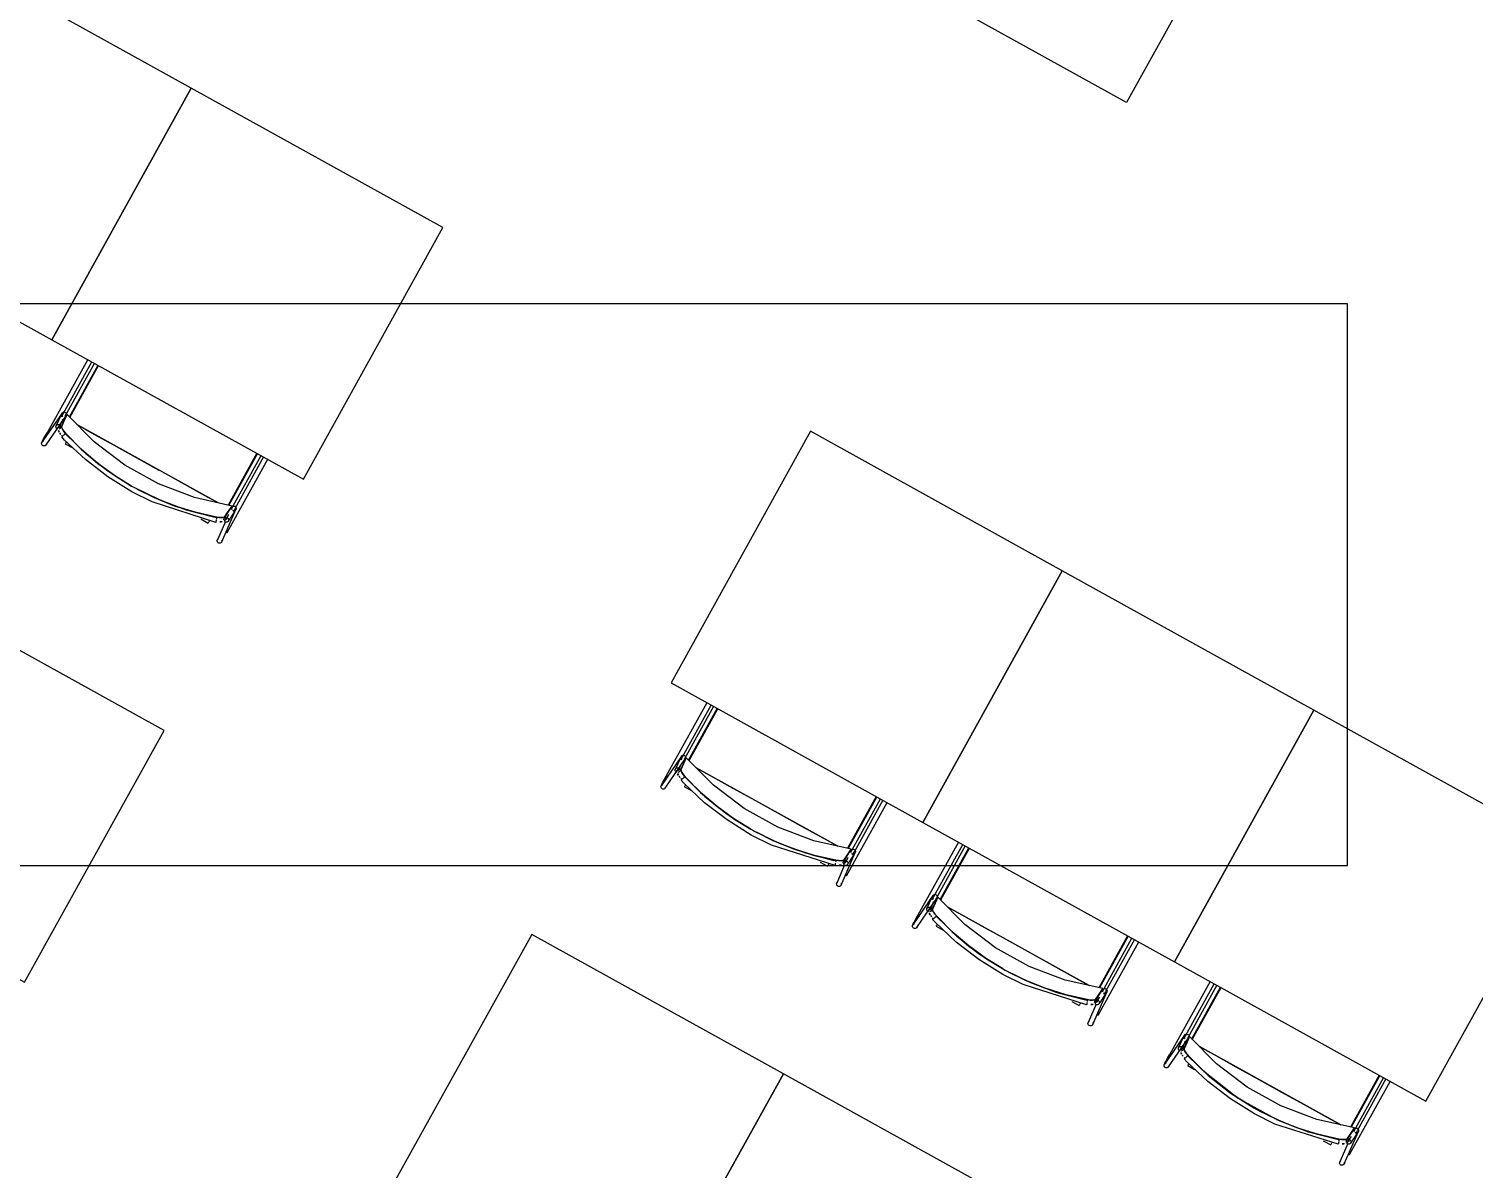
# Model space of a CAD drawing. Header units: metres. Extents: x 2.5 to 42.6, y 0.9 to 31.9.
# Drawn here: x 23.027 to 24.313, y 19.88 to 20.895 of the extents above; entities that cross this region are included whole.
import ezdxf

# ---------------------------------------------------------------- set-up
doc = ezdxf.new("R2010")
doc.units = ezdxf.units.M
for name, color, linetype in [('ARREDI', 9, 'Continuous'), ('PARETI_STRUTTURE', 7, 'Continuous'), ('PILASTRI_SETTI', 8, 'Continuous'), ('WAYFINDING_RIQUADRI', 7, 'Continuous')]:
    doc.layers.add(name, color=color, linetype=linetype)

msp = doc.modelspace()

# ---------------------------------------------------------------- linework, layer by layer
at = {"layer": 'ARREDI'}
for points in [[(24.0035, 20.829), (23.4525, 21.1344)], [(24.1715, 21.1321), (24.0035, 20.829)], [(23.0629, 20.5493), (23.0884, 20.5953)], [(23.057, 20.5497), (23.0565, 20.5502), (23.0561, 20.5509), (23.056, 20.5516), (23.0561, 20.5523), (23.0564, 20.5528), (23.0564, 20.5528), (23.0565, 20.553), (23.0571, 20.5534), (23.0578, 20.5537)], [(23.201, 20.4602), (23.2043, 20.4651), (23.2076, 20.47), (23.1742, 20.4775), (23.1422, 20.4897), (23.1122, 20.5064), (23.0849, 20.527), (23.0608, 20.5514), (23.0584, 20.546), (23.056, 20.5406), (23.0561, 20.5397), (23.0569, 20.5382), (23.0582, 20.5363), (23.0598, 20.5344)], [(23.0578, 20.5537), (23.0585, 20.5537), (23.0592, 20.5534), (23.0598, 20.5529), (23.0602, 20.5522), (23.0603, 20.5515), (23.0602, 20.5508)], [(23.059, 20.5499), (23.0608, 20.5514)], [(23.0527, 20.5384), (23.052, 20.5386), (23.0514, 20.5391), (23.051, 20.5398), (23.0509, 20.5405), (23.0509, 20.5406), (23.051, 20.5412), (23.0511, 20.5413), (23.0514, 20.5418), (23.052, 20.5423), (23.0527, 20.5425)], [(23.0527, 20.5425), (23.0535, 20.5425), (23.0542, 20.5422), (23.0547, 20.5418), (23.0551, 20.5411), (23.0552, 20.5404), (23.0552, 20.5404), (23.0551, 20.5397), (23.055, 20.5395), (23.0547, 20.5391), (23.0541, 20.5386), (23.0534, 20.5384)], [(23.0531, 20.5373), (23.0539, 20.5358)], [(23.0539, 20.5357), (23.0531, 20.5372)], [(23.0537, 20.5396), (23.0554, 20.5435), (23.0561, 20.545)], [(23.0597, 20.5344), (23.0581, 20.5364), (23.0568, 20.5383), (23.0561, 20.5397), (23.056, 20.5406)], [(23.0567, 20.5465), (23.0571, 20.5473)], [(23.0695, 20.5425), (23.0821, 20.5356), (23.1022, 20.5244), (23.1224, 20.5132), (23.1426, 20.502)], [(23.1954, 20.4728), (23.0696, 20.5425)], [(23.0407, 20.5235), (23.0399, 20.5235), (23.0392, 20.5237), (23.0387, 20.5242), (23.0383, 20.5249), (23.0382, 20.5256), (23.0383, 20.5264), (23.0386, 20.5268), (23.0386, 20.5268), (23.0387, 20.527), (23.0393, 20.5275), (23.04, 20.5277)], [(23.0425, 20.5255), (23.0424, 20.5248), (23.0421, 20.5244), (23.0421, 20.5243), (23.042, 20.5242), (23.0414, 20.5237), (23.0407, 20.5235)], [(23.043, 20.5352), (23.043, 20.5352), (23.0431, 20.5352), (23.0433, 20.5351), (23.0438, 20.5348)], [(23.0438, 20.5348), (23.0444, 20.5345)], [(23.0552, 20.5338), (23.0544, 20.535)], [(23.0544, 20.535), (23.0551, 20.5339)], [(23.0567, 20.532), (23.056, 20.5329)], [(23.0561, 20.5315), (23.0561, 20.5315)], [(23.0562, 20.5315), (23.0564, 20.5317), (23.0567, 20.532), (23.0572, 20.5325), (23.0578, 20.533), (23.0583, 20.5335)], [(23.0583, 20.5335), (23.0588, 20.5339), (23.0592, 20.5342), (23.0593, 20.5343)], [(23.0602, 20.5275), (23.0599, 20.5268), (23.0596, 20.5262), (23.0593, 20.5258), (23.0592, 20.5256)], [(23.1183, 20.4878), (23.104, 20.4965), (23.0883, 20.5079), (23.0735, 20.5206), (23.0597, 20.5345)], [(23.0598, 20.5343), (23.0735, 20.5205), (23.0883, 20.5079), (23.1041, 20.4965), (23.1183, 20.4878)], [(23.2302, 20.5167), (23.2047, 20.4707)], [(23.143, 20.5018), (23.1628, 20.4909), (23.1829, 20.4797), (23.1955, 20.4728)], [(23.1232, 20.4851), (23.1378, 20.4778)], [(23.1378, 20.4778), (23.1232, 20.4851)], [(23.1384, 20.4775), (23.1561, 20.4703), (23.1747, 20.4645), (23.1936, 20.4602)], [(23.1938, 20.4602), (23.1748, 20.4645), (23.1562, 20.4703), (23.1384, 20.4775)], [(23.1939, 20.4597), (23.1939, 20.4595), (23.1938, 20.4591), (23.1937, 20.4584)], [(23.1938, 20.4602), (23.1962, 20.4598), (23.1985, 20.4597), (23.2002, 20.4598), (23.201, 20.4602)], [(23.201, 20.4602), (23.2002, 20.4598), (23.1986, 20.4597), (23.1963, 20.4598), (23.1938, 20.4602)], [(23.2003, 20.4576), (23.2004, 20.4583), (23.2006, 20.4589), (23.2007, 20.459), (23.2012, 20.4595), (23.2012, 20.4595), (23.2019, 20.4598), (23.2026, 20.4598), (23.2033, 20.4596), (23.204, 20.4591), (23.2044, 20.4585)], [(23.2046, 20.4625), (23.2038, 20.4613), (23.2005, 20.4564)], [(23.2044, 20.4585), (23.2045, 20.4577), (23.2045, 20.457), (23.2042, 20.4565), (23.2041, 20.4563), (23.2036, 20.4559), (23.2036, 20.4559), (23.2029, 20.4556), (23.2022, 20.4556), (23.2015, 20.4558), (23.2009, 20.4562)], [(23.2076, 20.47), (23.2072, 20.467), (23.2076, 20.47)], [(23.2074, 20.4692), (23.208, 20.4697), (23.2086, 20.4699), (23.2094, 20.47), (23.2101, 20.4698), (23.2107, 20.4693), (23.2111, 20.4687)], [(23.2111, 20.4687), (23.2113, 20.468), (23.2112, 20.4672), (23.2111, 20.467), (23.2111, 20.467), (23.2109, 20.4666), (23.2103, 20.4661), (23.2096, 20.4658), (23.2089, 20.4657), (23.2082, 20.4659)], [(23.1866, 20.455), (23.1867, 20.4552), (23.1869, 20.4556), (23.1872, 20.4562), (23.1876, 20.4569)], [(23.1936, 20.4577), (23.1934, 20.457), (23.1933, 20.4563), (23.1932, 20.4558), (23.1932, 20.4555), (23.1932, 20.4555), (23.1932, 20.4555), (23.1932, 20.4558)], [(23.1988, 20.4559), (23.198, 20.4559), (23.1967, 20.4559)], [(23.1967, 20.4559), (23.198, 20.4559)], [(23.202, 20.4471), (23.2026, 20.4468)], [(23.2026, 20.4468), (23.203, 20.4466), (23.2033, 20.4464)], [(23.2033, 20.4464), (23.2033, 20.4464)], [(23.1946, 20.4382), (23.1944, 20.4389), (23.1945, 20.4396), (23.1946, 20.4399), (23.1946, 20.4399), (23.1948, 20.4403), (23.1954, 20.4408)], [(23.1985, 20.4398), (23.1987, 20.4391), (23.1986, 20.4384), (23.1985, 20.4381), (23.1985, 20.4381), (23.1983, 20.4377), (23.1977, 20.4372), (23.1971, 20.4369), (23.1963, 20.4369), (23.1956, 20.4371), (23.195, 20.4375), (23.1946, 20.4382)], [(23.6139, 20.2439), (23.6394, 20.2899)], [(23.608, 20.2443), (23.6075, 20.2448), (23.6071, 20.2455), (23.607, 20.2462), (23.6071, 20.2469), (23.6074, 20.2474), (23.6074, 20.2474), (23.6075, 20.2476), (23.6081, 20.248), (23.6088, 20.2483)], [(23.752, 20.1548), (23.7553, 20.1597), (23.7586, 20.1646), (23.7252, 20.1721), (23.6932, 20.1843), (23.6632, 20.2009), (23.6359, 20.2216), (23.6118, 20.246), (23.6094, 20.2406), (23.607, 20.2352), (23.6071, 20.2343), (23.6079, 20.2328), (23.6092, 20.2309), (23.6108, 20.229)], [(23.6077, 20.2411), (23.6081, 20.2419)], [(23.6088, 20.2483), (23.6096, 20.2483), (23.6102, 20.248), (23.6108, 20.2475), (23.6112, 20.2468), (23.6113, 20.2461), (23.6112, 20.2454)], [(23.6101, 20.2445), (23.6118, 20.246)], [(23.5941, 20.2298), (23.594, 20.2298), (23.5941, 20.2298), (23.5943, 20.2297), (23.5948, 20.2294)], [(23.5948, 20.2294), (23.5954, 20.2291)], [(23.6037, 20.233), (23.603, 20.2332), (23.6024, 20.2337), (23.602, 20.2344), (23.6019, 20.2351), (23.6019, 20.2352), (23.602, 20.2358), (23.6021, 20.2359), (23.6024, 20.2364), (23.603, 20.2369), (23.6037, 20.2371)], [(23.6037, 20.2371), (23.6045, 20.2371), (23.6052, 20.2368), (23.6057, 20.2364), (23.6061, 20.2357), (23.6062, 20.235), (23.6062, 20.235), (23.6061, 20.2343), (23.606, 20.2341), (23.6057, 20.2337), (23.6051, 20.2332), (23.6044, 20.233)], [(23.6041, 20.2319), (23.6049, 20.2304)], [(23.6049, 20.2303), (23.6041, 20.2318)], [(23.6047, 20.2342), (23.6064, 20.2381), (23.607, 20.2394)], [(23.6062, 20.2284), (23.6054, 20.2296)], [(23.6054, 20.2296), (23.6061, 20.2285)], [(23.607, 20.2356), (23.6067, 20.2358)], [(23.6108, 20.229), (23.6091, 20.231), (23.6078, 20.2329), (23.6071, 20.2343), (23.607, 20.2352)], [(23.6077, 20.2266), (23.607, 20.2275)], [(23.6072, 20.2261), (23.6074, 20.2263), (23.6077, 20.2266), (23.6082, 20.2271), (23.6088, 20.2276), (23.6093, 20.2281)], [(23.6093, 20.2281), (23.6098, 20.2285), (23.6102, 20.2288), (23.6103, 20.2289)], [(23.655, 20.1911), (23.6393, 20.2025), (23.6245, 20.2152), (23.6108, 20.2291)], [(23.6109, 20.2289), (23.6245, 20.2151), (23.6393, 20.2025), (23.6551, 20.1911), (23.6693, 20.1824)], [(23.6206, 20.2371), (23.6331, 20.2302), (23.6532, 20.219), (23.6734, 20.2078), (23.6936, 20.1966), (23.7138, 20.1854), (23.7339, 20.1743), (23.7465, 20.1673)], [(23.7465, 20.1674), (23.6206, 20.2371)], [(23.5917, 20.2181), (23.5909, 20.2181), (23.5902, 20.2183), (23.5897, 20.2188), (23.5893, 20.2195), (23.5892, 20.2202), (23.5893, 20.221), (23.5896, 20.2214), (23.5896, 20.2214), (23.5897, 20.2216), (23.5903, 20.2221), (23.591, 20.2223)], [(23.5935, 20.2201), (23.5934, 20.2194), (23.5931, 20.219), (23.5931, 20.2189), (23.593, 20.2188), (23.5924, 20.2183), (23.5917, 20.2181)], [(23.6071, 20.2261), (23.6071, 20.2261)], [(23.6112, 20.222), (23.6109, 20.2214), (23.6106, 20.2208), (23.6103, 20.2204), (23.6102, 20.2202)], [(23.7812, 20.2113), (23.7557, 20.1653)], [(23.6693, 20.1824), (23.6551, 20.1911)], [(23.6742, 20.1797), (23.6888, 20.1724)], [(23.6888, 20.1724), (23.6742, 20.1797)], [(23.6894, 20.1721), (23.7071, 20.1649), (23.7257, 20.1591), (23.7447, 20.1548)], [(23.7448, 20.1547), (23.7258, 20.1591), (23.7072, 20.1649), (23.6894, 20.1721)], [(23.7586, 20.1646), (23.7582, 20.1616), (23.7586, 20.1646)], [(23.7584, 20.1637), (23.759, 20.1643), (23.7596, 20.1645), (23.7604, 20.1646), (23.7611, 20.1644), (23.7617, 20.1639), (23.7621, 20.1633)], [(23.7621, 20.1633), (23.7623, 20.1626), (23.7622, 20.1618), (23.7621, 20.1616), (23.7621, 20.1616), (23.7619, 20.1612), (23.7613, 20.1607), (23.7606, 20.1604), (23.7599, 20.1603), (23.7592, 20.1605)], [(23.8377, 20.1198), (23.8632, 20.1658)], [(23.7376, 20.1496), (23.7377, 20.1498), (23.7379, 20.1502), (23.7382, 20.1508), (23.7386, 20.1515)], [(23.7446, 20.1523), (23.7444, 20.1516), (23.7443, 20.1509), (23.7442, 20.1504), (23.7442, 20.1501), (23.7442, 20.1501), (23.7442, 20.1501), (23.7442, 20.1503)], [(23.7449, 20.1543), (23.7449, 20.1541), (23.7448, 20.1537), (23.7447, 20.153)], [(23.7448, 20.1548), (23.7472, 20.1544), (23.7495, 20.1543), (23.7512, 20.1544), (23.752, 20.1548)], [(23.752, 20.1548), (23.7512, 20.1544), (23.7496, 20.1543), (23.7473, 20.1544), (23.7448, 20.1548)], [(23.7499, 20.1505), (23.749, 20.1505), (23.7477, 20.1505)], [(23.7477, 20.1505), (23.7491, 20.1505)], [(23.7513, 20.1522), (23.7514, 20.1529), (23.7516, 20.1534), (23.7517, 20.1536), (23.7522, 20.1541), (23.7522, 20.1541), (23.7529, 20.1544), (23.7536, 20.1544), (23.7544, 20.1542), (23.755, 20.1537), (23.7554, 20.1531)], [(23.7556, 20.1571), (23.7548, 20.1559), (23.7515, 20.151)], [(23.7554, 20.1531), (23.7556, 20.1523), (23.7555, 20.1516), (23.7552, 20.1511), (23.7551, 20.1509), (23.7547, 20.1505), (23.7546, 20.1505), (23.7539, 20.1502), (23.7532, 20.1502), (23.7525, 20.1504), (23.7519, 20.1508)], [(23.753, 20.1417), (23.7536, 20.1414)], [(23.7536, 20.1414), (23.754, 20.1412), (23.7543, 20.141)], [(23.7543, 20.141), (23.7543, 20.141)], [(23.7456, 20.1328), (23.7454, 20.1335), (23.7455, 20.1342), (23.7456, 20.1345), (23.7456, 20.1345), (23.7458, 20.1349), (23.7464, 20.1354)], [(23.7495, 20.1344), (23.7497, 20.1337), (23.7496, 20.133), (23.7495, 20.1327), (23.7495, 20.1327), (23.7493, 20.1323), (23.7488, 20.1318), (23.7481, 20.1315), (23.7473, 20.1315), (23.7466, 20.1317), (23.746, 20.1321), (23.7456, 20.1328)], [(23.8319, 20.1202), (23.8313, 20.1207), (23.8309, 20.1214), (23.8308, 20.1221), (23.831, 20.1229), (23.8312, 20.1233), (23.8312, 20.1233), (23.8314, 20.1235), (23.8319, 20.124), (23.8326, 20.1242)], [(23.8326, 20.1242), (23.8334, 20.1242), (23.8341, 20.1239), (23.8347, 20.1234), (23.835, 20.1228), (23.8351, 20.122), (23.835, 20.1213)], [(23.8275, 20.1089), (23.8268, 20.1092), (23.8262, 20.1097), (23.8259, 20.1103), (23.8258, 20.111), (23.8258, 20.1111), (23.8259, 20.1117), (23.8259, 20.1119), (23.8263, 20.1124), (23.8269, 20.1128), (23.8276, 20.1131)], [(23.8276, 20.1131), (23.8283, 20.113), (23.829, 20.1128), (23.8296, 20.1123), (23.8299, 20.1117), (23.8301, 20.1109), (23.8301, 20.1109), (23.8299, 20.1102), (23.8299, 20.1101), (23.8296, 20.1096), (23.829, 20.1091), (23.8283, 20.1089)], [(23.8285, 20.1101), (23.8303, 20.114), (23.8309, 20.1155)], [(23.9758, 20.0307), (23.9792, 20.0356), (23.9824, 20.0405), (23.949, 20.0481), (23.917, 20.0603), (23.887, 20.0769), (23.8597, 20.0976), (23.8357, 20.1219), (23.8332, 20.1165), (23.8308, 20.1111), (23.8309, 20.1102), (23.8317, 20.1087), (23.833, 20.1069), (23.8346, 20.105)], [(23.8346, 20.105), (23.8329, 20.1069), (23.8317, 20.1088), (23.8309, 20.1103), (23.8308, 20.1111)], [(23.8316, 20.117), (23.832, 20.1179)], [(23.8339, 20.1204), (23.8357, 20.1219)], [(23.8444, 20.1131), (23.8569, 20.1061), (23.877, 20.095), (23.8972, 20.0838), (23.9175, 20.0726), (23.9376, 20.0614), (23.9578, 20.0502), (23.9703, 20.0433)], [(23.9703, 20.0433), (23.8444, 20.1131)], [(23.8155, 20.094), (23.8148, 20.094), (23.8141, 20.0943), (23.8135, 20.0948), (23.8131, 20.0954), (23.813, 20.0962), (23.8132, 20.0969), (23.8134, 20.0973), (23.8134, 20.0973), (23.8136, 20.0975), (23.8141, 20.098), (23.8148, 20.0982)], [(23.8179, 20.1057), (23.8179, 20.1058), (23.8179, 20.1057), (23.8182, 20.1056), (23.8186, 20.1053)], [(23.8186, 20.1053), (23.8192, 20.105)], [(23.8287, 20.1063), (23.828, 20.1078)], [(23.828, 20.1078), (23.8287, 20.1063)], [(23.8301, 20.1044), (23.8293, 20.1055)], [(23.8293, 20.1055), (23.83, 20.1045)], [(23.8316, 20.1025), (23.8309, 20.1034)], [(23.831, 20.102), (23.8312, 20.1022), (23.8316, 20.1026), (23.8321, 20.103), (23.8326, 20.1035), (23.8332, 20.104)], [(23.831, 20.102), (23.831, 20.102)], [(23.8332, 20.104), (23.8337, 20.1044), (23.834, 20.1047), (23.8342, 20.1049)], [(23.8932, 20.0583), (23.8789, 20.067), (23.8631, 20.0785), (23.8483, 20.0911), (23.8346, 20.105)], [(23.8347, 20.1049), (23.8484, 20.0911), (23.8632, 20.0784), (23.8789, 20.067), (23.8932, 20.0584)], [(23.8173, 20.0961), (23.8172, 20.0953), (23.817, 20.0949), (23.817, 20.0949), (23.8168, 20.0947), (23.8162, 20.0942), (23.8155, 20.094)], [(23.8351, 20.098), (23.8347, 20.0973), (23.8344, 20.0968), (23.8342, 20.0963), (23.834, 20.0961)], [(24.005, 20.0872), (23.9795, 20.0412)], [(23.8981, 20.0556), (23.9126, 20.0483)], [(23.9127, 20.0483), (23.8981, 20.0556)], [(23.9132, 20.048), (23.931, 20.0408), (23.9495, 20.035), (23.9685, 20.0307)], [(23.9686, 20.0307), (23.9497, 20.035), (23.9311, 20.0408), (23.9132, 20.048)], [(23.9824, 20.0405), (23.982, 20.0376), (23.9824, 20.0405)], [(23.9823, 20.0397), (23.9828, 20.0402), (23.9835, 20.0405), (23.9842, 20.0405), (23.985, 20.0403), (23.9856, 20.0398), (23.986, 20.0392)], [(23.986, 20.0392), (23.9862, 20.0385), (23.9861, 20.0377), (23.986, 20.0375), (23.986, 20.0375), (23.9857, 20.0371), (23.9852, 20.0366), (23.9845, 20.0363), (23.9837, 20.0362), (23.983, 20.0365)], [(24.0616, 19.9957), (24.0871, 20.0417)], [(23.9614, 20.0255), (23.9615, 20.0257), (23.9618, 20.0262), (23.9621, 20.0267), (23.9624, 20.0274)], [(23.9684, 20.0282), (23.9683, 20.0275), (23.9682, 20.0268), (23.9681, 20.0263), (23.968, 20.0261), (23.968, 20.026), (23.968, 20.026), (23.9681, 20.0263)], [(23.9688, 20.0303), (23.9687, 20.0301), (23.9686, 20.0296), (23.9685, 20.029)], [(23.9686, 20.0307), (23.9711, 20.0303), (23.9733, 20.0302), (23.975, 20.0304), (23.9758, 20.0307)], [(23.9759, 20.0307), (23.9751, 20.0304), (23.9734, 20.0302), (23.9712, 20.0303), (23.9686, 20.0307)], [(23.9737, 20.0265), (23.9728, 20.0264), (23.9716, 20.0265)], [(23.9716, 20.0264), (23.9729, 20.0264)], [(23.9751, 20.0281), (23.9752, 20.0289), (23.9754, 20.0294), (23.9755, 20.0295), (23.9761, 20.03), (23.9761, 20.03), (23.9768, 20.0303), (23.9775, 20.0303), (23.9782, 20.0301), (23.9788, 20.0296), (23.9792, 20.029)], [(23.9794, 20.033), (23.9786, 20.0318), (23.9753, 20.0269)], [(23.9792, 20.029), (23.9794, 20.0283), (23.9793, 20.0275), (23.9791, 20.027), (23.979, 20.0269), (23.9785, 20.0264), (23.9785, 20.0264), (23.9778, 20.0261), (23.977, 20.0261), (23.9763, 20.0263), (23.9757, 20.0268)], [(23.9694, 20.0087), (23.9692, 20.0094), (23.9693, 20.0102), (23.9694, 20.0104), (23.9694, 20.0104), (23.9697, 20.0108), (23.9702, 20.0113)], [(23.9734, 20.0104), (23.9736, 20.0096), (23.9735, 20.0089), (23.9734, 20.0087), (23.9734, 20.0087), (23.9731, 20.0082), (23.9726, 20.0077), (23.9719, 20.0074), (23.9712, 20.0074), (23.9704, 20.0076), (23.9698, 20.0081), (23.9694, 20.0087)], [(23.9768, 20.0177), (23.9774, 20.0173)], [(23.9774, 20.0173), (23.9778, 20.0171), (23.9781, 20.017)], [(23.9782, 20.0169), (23.9781, 20.0169)], [(24.0557, 19.9962), (24.0552, 19.9967), (24.0548, 19.9973), (24.0547, 19.9981), (24.0548, 19.9988), (24.055, 19.9992), (24.055, 19.9992), (24.0552, 19.9994), (24.0558, 19.9999), (24.0565, 20.0001)], [(24.1997, 19.9067), (24.203, 19.9116), (24.2063, 19.9165), (24.1729, 19.924), (24.1409, 19.9362), (24.1109, 19.9528), (24.0836, 19.9735), (24.0595, 19.9978), (24.0571, 19.9924), (24.0547, 19.987), (24.0548, 19.9862), (24.0556, 19.9847), (24.0569, 19.9828), (24.0585, 19.9809)], [(24.0565, 20.0001), (24.0572, 20.0001), (24.0579, 19.9998), (24.0585, 19.9993), (24.0589, 19.9987), (24.059, 19.998), (24.0589, 19.9972)], [(24.0577, 19.9964), (24.0595, 19.9978)], [(24.0514, 19.9848), (24.0507, 19.9851), (24.0501, 19.9856), (24.0497, 19.9862), (24.0496, 19.9869), (24.0496, 19.987), (24.0497, 19.9877), (24.0498, 19.9878), (24.0501, 19.9883), (24.0507, 19.9888), (24.0514, 19.989)], [(24.0514, 19.989), (24.0522, 19.989), (24.0529, 19.9887), (24.0534, 19.9882), (24.0538, 19.9876), (24.0539, 19.9869), (24.0539, 19.9868), (24.0538, 19.9861), (24.0537, 19.986), (24.0534, 19.9855), (24.0528, 19.9851), (24.0521, 19.9848)], [(24.0526, 19.9822), (24.0518, 19.9837)], [(24.0518, 19.9837), (24.0525, 19.9822)], [(24.0524, 19.986), (24.0541, 19.99), (24.0548, 19.9915)], [(24.0584, 19.9809), (24.0568, 19.9829), (24.0555, 19.9847), (24.0548, 19.9862), (24.0546, 19.9871)], [(24.0554, 19.9929), (24.0558, 19.9938)], [(24.0682, 19.989), (24.0808, 19.9821), (24.1009, 19.9709), (24.1211, 19.9597), (24.1413, 19.9485), (24.1615, 19.9373), (24.1816, 19.9262), (24.1942, 19.9192)], [(24.1941, 19.9192), (24.0683, 19.989)], [(24.0394, 19.9699), (24.0386, 19.9699), (24.0379, 19.9702), (24.0374, 19.9707), (24.037, 19.9714), (24.0369, 19.9721), (24.037, 19.9728), (24.0372, 19.9733), (24.0372, 19.9733), (24.0374, 19.9735), (24.038, 19.9739), (24.0387, 19.9742)], [(24.0412, 19.972), (24.0411, 19.9713), (24.0408, 19.9708), (24.0408, 19.9708), (24.0407, 19.9706), (24.0401, 19.9702), (24.0394, 19.9699)], [(24.0417, 19.9817), (24.0417, 19.9817), (24.0418, 19.9817), (24.042, 19.9815), (24.0425, 19.9813)], [(24.0425, 19.9813), (24.0431, 19.981)], [(24.0539, 19.9803), (24.0531, 19.9814)], [(24.0531, 19.9814), (24.0538, 19.9804)], [(24.0554, 19.9785), (24.0547, 19.9793)], [(24.0548, 19.978), (24.0551, 19.9781), (24.0554, 19.9785), (24.0559, 19.9789), (24.0565, 19.9794), (24.057, 19.9799)], [(24.0548, 19.9779), (24.0548, 19.9779)], [(24.057, 19.9799), (24.0575, 19.9803), (24.0579, 19.9806), (24.058, 19.9808)], [(24.0589, 19.9739), (24.0586, 19.9733), (24.0582, 19.9727), (24.058, 19.9723), (24.0579, 19.972)], [(24.117, 19.9343), (24.1027, 19.943), (24.087, 19.9544), (24.0722, 19.9671), (24.0584, 19.9809)], [(24.0585, 19.9808), (24.0722, 19.967), (24.1028, 19.9429), (24.1359, 19.9245)], [(24.2289, 19.9632), (24.2034, 19.9171)], [(24.1359, 19.9245), (24.1219, 19.9316)], [(24.137, 19.924), (24.1548, 19.9168), (24.1734, 19.9109), (24.1923, 19.9066)], [(24.1925, 19.9066), (24.1735, 19.9109), (24.1549, 19.9167), (24.1371, 19.924)], [(24.1926, 19.9062), (24.1926, 19.906), (24.1925, 19.9055), (24.1924, 19.9049)], [(24.1925, 19.9066), (24.1949, 19.9063), (24.1972, 19.9062), (24.1989, 19.9063), (24.1997, 19.9067)], [(24.1997, 19.9067), (24.1989, 19.9063), (24.1973, 19.9061), (24.195, 19.9063), (24.1925, 19.9066)], [(24.199, 19.904), (24.1991, 19.9048), (24.1993, 19.9053), (24.1994, 19.9054), (24.1999, 19.9059), (24.1999, 19.9059), (24.2006, 19.9062), (24.2013, 19.9062), (24.202, 19.906), (24.2027, 19.9056), (24.2031, 19.9049)], [(24.2033, 19.9089), (24.2025, 19.9077), (24.1991, 19.9028)], [(24.2063, 19.9165), (24.2059, 19.9135), (24.2063, 19.9165)], [(24.2061, 19.9156), (24.2066, 19.9161), (24.2073, 19.9164), (24.2081, 19.9164), (24.2088, 19.9162), (24.2094, 19.9158), (24.2098, 19.9152)], [(24.2098, 19.9152), (24.21, 19.9144), (24.2099, 19.9137), (24.2098, 19.9135), (24.2098, 19.9134), (24.2096, 19.913), (24.209, 19.9125), (24.2083, 19.9122), (24.2076, 19.9122), (24.2069, 19.9124)], [(24.1853, 19.9014), (24.1854, 19.9017), (24.1856, 19.9021), (24.1859, 19.9027), (24.1863, 19.9033)], [(24.1923, 19.9042), (24.1921, 19.9034), (24.192, 19.9028), (24.1919, 19.9023), (24.1919, 19.902), (24.1919, 19.902), (24.1919, 19.902), (24.1919, 19.9022)], [(24.1975, 19.9024), (24.1967, 19.9023), (24.1954, 19.9024)], [(24.1954, 19.9024), (24.1967, 19.9023)], [(24.2031, 19.9049), (24.2032, 19.9042), (24.2032, 19.9035), (24.2029, 19.9029), (24.2028, 19.9028), (24.2023, 19.9023), (24.2023, 19.9023), (24.2016, 19.902), (24.2009, 19.902), (24.2002, 19.9022), (24.1996, 19.9027)], [(24.2007, 19.8936), (24.2012, 19.8933)], [(24.2012, 19.8933), (24.2017, 19.893), (24.202, 19.8929)], [(24.202, 19.8929), (24.202, 19.8929)], [(24.1933, 19.8846), (24.1931, 19.8853), (24.1932, 19.8861), (24.1933, 19.8863), (24.1933, 19.8863), (24.1935, 19.8867), (24.1941, 19.8873)], [(24.1972, 19.8863), (24.1974, 19.8856), (24.1973, 19.8848), (24.1972, 19.8846), (24.1972, 19.8846), (24.197, 19.8842), (24.1964, 19.8837), (24.1957, 19.8834), (24.195, 19.8833), (24.1943, 19.8835), (24.1937, 19.884), (24.1933, 19.8846)]]:
    msp.add_lwpolyline(points, dxfattribs=at)
for points in [[(22.9476, 20.9659), (22.8235, 20.7421), (23.0474, 20.618), (23.1714, 20.8419)], [(23.1714, 20.8419), (23.0474, 20.618), (23.2712, 20.494), (23.3953, 20.7178)], [(23.7224, 20.5365), (23.5984, 20.3126), (23.8222, 20.1885), (23.9463, 20.4124)], [(23.9463, 20.4124), (23.8222, 20.1885), (24.0461, 20.0645), (24.1701, 20.2883)], [(22.9233, 20.3942), (22.7992, 20.1703), (23.0231, 20.0463), (23.1472, 20.2701)], [(24.1701, 20.2883), (24.0461, 20.0645), (24.2699, 19.9404), (24.394, 20.1643)], [(23.4743, 20.0888), (23.3502, 19.8649), (23.5741, 19.7409), (23.6982, 19.9647)], [(23.6982, 19.9647), (23.5741, 19.7409), (23.7979, 19.6168), (23.922, 19.8406)]]:
    msp.add_lwpolyline(points, close=True, dxfattribs=at)
at = {"layer": 'PARETI_STRUTTURE'}
for points in [[(23.0792, 20.6004), (23.043, 20.5352)], [(23.0558, 20.5494), (23.0829, 20.5983)], [(23.0851, 20.5971), (23.0592, 20.5503)], [(23.0633, 20.5488), (23.0889, 20.595)], [(23.0564, 20.5528), (23.0385, 20.5268)], [(23.0421, 20.5244), (23.0599, 20.5503)], [(23.0511, 20.5413), (23.0561, 20.552)], [(23.06, 20.5501), (23.06, 20.55), (23.0599, 20.5499), (23.0599, 20.5498), (23.0598, 20.5497), (23.0598, 20.5495), (23.0597, 20.5494), (23.0596, 20.5493), (23.0596, 20.5492), (23.0595, 20.5491), (23.0595, 20.5489), (23.0594, 20.5488), (23.0594, 20.5487), (23.0593, 20.5486), (23.0593, 20.5485), (23.0592, 20.5483), (23.0591, 20.5482), (23.0591, 20.5481), (23.059, 20.548), (23.059, 20.5479), (23.0589, 20.5478), (23.0589, 20.5476), (23.0588, 20.5475), (23.0587, 20.5474), (23.0587, 20.5473), (23.0586, 20.5472), (23.0586, 20.547), (23.0585, 20.5469), (23.0585, 20.5468), (23.0584, 20.5467), (23.0584, 20.5466), (23.0583, 20.5464), (23.0582, 20.5463), (23.0582, 20.5462), (23.0581, 20.5461), (23.0581, 20.546), (23.058, 20.5459), (23.058, 20.5457), (23.0579, 20.5456), (23.0579, 20.5455), (23.0578, 20.5454), (23.0577, 20.5453), (23.0577, 20.5451), (23.0576, 20.545), (23.0576, 20.5449), (23.0575, 20.5448), (23.0575, 20.5447), (23.0574, 20.5446), (23.0573, 20.5444), (23.0573, 20.5443), (23.0572, 20.5442), (23.0572, 20.5441), (23.0571, 20.544), (23.0571, 20.5438), (23.057, 20.5437), (23.057, 20.5436), (23.0569, 20.5435), (23.0568, 20.5434), (23.0568, 20.5433), (23.0567, 20.5431), (23.0567, 20.543), (23.0566, 20.5429), (23.0566, 20.5428), (23.0565, 20.5427), (23.0565, 20.5425), (23.0564, 20.5424), (23.0563, 20.5423), (23.0563, 20.5422), (23.0562, 20.5421), (23.0562, 20.5419), (23.0561, 20.5418), (23.0561, 20.5417), (23.056, 20.5416), (23.0559, 20.5415), (23.0559, 20.5413), (23.0558, 20.5412), (23.0558, 20.5411), (23.0557, 20.541), (23.0557, 20.5409), (23.0556, 20.5408), (23.0555, 20.5406), (23.0555, 20.5405), (23.0554, 20.5404), (23.0554, 20.5403), (23.0553, 20.5402), (23.0553, 20.54), (23.0552, 20.5399), (23.0552, 20.5398), (23.0551, 20.5397), (23.055, 20.5396), (23.055, 20.5395)], [(23.0554, 20.5435), (23.0545, 20.5419)], [(23.0384, 20.5266), (23.039, 20.5278), (23.0397, 20.5292), (23.0413, 20.5321), (23.043, 20.5352)], [(23.1186, 20.4826), (23.0972, 20.496), (23.0771, 20.5114), (23.0587, 20.5287), (23.0561, 20.5315)], [(23.0592, 20.5255), (23.0654, 20.5221)], [(23.0593, 20.5344), (23.0774, 20.5169), (23.0971, 20.5013), (23.1182, 20.4878), (23.1207, 20.4864)], [(23.2033, 20.4464), (23.2394, 20.5116)], [(23.2297, 20.517), (23.2041, 20.4708)], [(23.2072, 20.4675), (23.2335, 20.5149)], [(23.2356, 20.5137), (23.2101, 20.4675)], [(23.1207, 20.4864), (23.1433, 20.4754), (23.1668, 20.4667), (23.191, 20.4604), (23.1939, 20.4598)], [(23.1932, 20.4555), (23.1367, 20.4736), (23.1186, 20.4827)], [(23.1799, 20.4586), (23.1865, 20.4549)], [(23.1985, 20.4381), (23.2111, 20.467)], [(23.2006, 20.4589), (23.2069, 20.4687)], [(23.2042, 20.4619), (23.2023, 20.4576)], [(23.2029, 20.4596), (23.2034, 20.4605)], [(23.2111, 20.467), (23.2106, 20.4664), (23.2105, 20.4663), (23.2104, 20.4662), (23.2104, 20.466), (23.2103, 20.4659), (23.2102, 20.4658), (23.2101, 20.4657), (23.2101, 20.4656), (23.21, 20.4655), (23.2099, 20.4654), (23.2099, 20.4653), (23.2098, 20.4652), (23.2097, 20.4651), (23.2097, 20.4649), (23.2096, 20.4648), (23.2095, 20.4647), (23.2094, 20.4646), (23.2094, 20.4645), (23.2093, 20.4644), (23.2092, 20.4643), (23.2092, 20.4642), (23.2091, 20.4641), (23.209, 20.4639), (23.209, 20.4638), (23.2089, 20.4637), (23.2088, 20.4636), (23.2087, 20.4635), (23.2087, 20.4634), (23.2086, 20.4633), (23.2085, 20.4632), (23.2085, 20.4631), (23.2084, 20.463), (23.2083, 20.4628), (23.2082, 20.4627), (23.2082, 20.4626), (23.2081, 20.4625), (23.208, 20.4624), (23.208, 20.4623), (23.2079, 20.4622), (23.2078, 20.4621), (23.2077, 20.462), (23.2077, 20.4618), (23.2076, 20.4617), (23.2075, 20.4616), (23.2075, 20.4615), (23.2074, 20.4614), (23.2073, 20.4613), (23.2072, 20.4612), (23.2072, 20.4611), (23.2071, 20.461), (23.207, 20.4609), (23.207, 20.4607), (23.2069, 20.4606), (23.2068, 20.4605), (23.2067, 20.4604), (23.2067, 20.4603), (23.2066, 20.4602), (23.2065, 20.4601), (23.2065, 20.46), (23.2064, 20.4599), (23.2063, 20.4597), (23.2063, 20.4596), (23.2062, 20.4595), (23.2061, 20.4594), (23.206, 20.4593), (23.206, 20.4592), (23.2059, 20.4591), (23.2058, 20.459), (23.2058, 20.4589), (23.2057, 20.4588), (23.2056, 20.4587), (23.2055, 20.4585), (23.2055, 20.4584), (23.2054, 20.4583), (23.2053, 20.4582), (23.2053, 20.4581), (23.2052, 20.458), (23.2051, 20.4579), (23.205, 20.4578), (23.205, 20.4577), (23.2049, 20.4575), (23.2048, 20.4574), (23.2048, 20.4573), (23.2047, 20.4572), (23.2046, 20.4571), (23.2045, 20.457), (23.2045, 20.4569), (23.2044, 20.4568), (23.2043, 20.4567), (23.2043, 20.4566), (23.2042, 20.4565)], [(23.2072, 20.4687), (23.2067, 20.4677)], [(23.2099, 20.4673), (23.2085, 20.4647)], [(23.2017, 20.4561), (23.1946, 20.4399)], [(23.6302, 20.295), (23.594, 20.2298)], [(23.6068, 20.244), (23.634, 20.2929)], [(23.6361, 20.2917), (23.6102, 20.2449)], [(23.6143, 20.2434), (23.6399, 20.2896)], [(23.6074, 20.2474), (23.5896, 20.2214)], [(23.5931, 20.219), (23.6109, 20.2449)], [(23.6021, 20.2359), (23.6071, 20.2466)], [(23.611, 20.2447), (23.611, 20.2446), (23.6109, 20.2445), (23.6109, 20.2444), (23.6108, 20.2443), (23.6108, 20.2441), (23.6107, 20.244), (23.6106, 20.2439), (23.6106, 20.2438), (23.6105, 20.2437), (23.6105, 20.2435), (23.6104, 20.2434), (23.6104, 20.2433), (23.6103, 20.2432), (23.6102, 20.2431), (23.6102, 20.2429), (23.6101, 20.2428), (23.6101, 20.2427), (23.61, 20.2426), (23.61, 20.2425), (23.6099, 20.2423), (23.6099, 20.2422), (23.6098, 20.2421), (23.6097, 20.242), (23.6097, 20.2419), (23.6096, 20.2418), (23.6096, 20.2416), (23.6095, 20.2415), (23.6095, 20.2414), (23.6094, 20.2413), (23.6094, 20.2412), (23.6093, 20.241), (23.6092, 20.2409), (23.6092, 20.2408), (23.6091, 20.2407), (23.6091, 20.2406), (23.609, 20.2405), (23.609, 20.2403), (23.6089, 20.2402), (23.6089, 20.2401), (23.6088, 20.24), (23.6087, 20.2399), (23.6087, 20.2397), (23.6086, 20.2396), (23.6086, 20.2395), (23.6085, 20.2394), (23.6085, 20.2393), (23.6084, 20.2392), (23.6083, 20.239), (23.6083, 20.2389), (23.6082, 20.2388), (23.6082, 20.2387), (23.6081, 20.2386), (23.6081, 20.2384), (23.608, 20.2383), (23.608, 20.2382), (23.6079, 20.2381), (23.6078, 20.238), (23.6078, 20.2378), (23.6077, 20.2377), (23.6077, 20.2376), (23.6076, 20.2375), (23.6076, 20.2374), (23.6075, 20.2373), (23.6075, 20.2371), (23.6074, 20.237), (23.6073, 20.2369), (23.6073, 20.2368), (23.6072, 20.2367), (23.6072, 20.2365), (23.6071, 20.2364), (23.6071, 20.2363), (23.607, 20.2362), (23.6069, 20.2361), (23.6069, 20.2359), (23.6068, 20.2358), (23.6068, 20.2357), (23.6067, 20.2356), (23.6067, 20.2355), (23.6066, 20.2353), (23.6066, 20.2352), (23.6065, 20.2351), (23.6064, 20.235), (23.6064, 20.2349), (23.6063, 20.2348), (23.6063, 20.2346), (23.6062, 20.2345), (23.6062, 20.2344), (23.6061, 20.2343), (23.6061, 20.2342), (23.606, 20.2341)], [(23.5894, 20.2212), (23.59, 20.2224), (23.5907, 20.2238), (23.5923, 20.2267), (23.594, 20.2298)], [(23.6064, 20.2381), (23.6055, 20.2365)], [(23.6104, 20.229), (23.6284, 20.2115), (23.6481, 20.1959), (23.6692, 20.1824), (23.6718, 20.181)], [(23.6696, 20.1772), (23.6482, 20.1906), (23.6281, 20.206), (23.6097, 20.2233), (23.6071, 20.2261)], [(23.6102, 20.2201), (23.6164, 20.2167)], [(23.7543, 20.141), (23.7904, 20.2062)], [(23.7807, 20.2116), (23.7551, 20.1654)], [(23.7583, 20.1621), (23.7845, 20.2095)], [(23.7866, 20.2083), (23.7611, 20.1621)], [(23.7442, 20.1501), (23.6877, 20.1682), (23.6696, 20.1772)], [(23.6717, 20.181), (23.6943, 20.17), (23.7178, 20.1613), (23.742, 20.1549), (23.7449, 20.1544)], [(23.7516, 20.1535), (23.7579, 20.1633)], [(23.7582, 20.1633), (23.7577, 20.1623)], [(23.854, 20.1709), (23.8179, 20.1058)], [(23.8307, 20.1199), (23.8578, 20.1688)], [(23.86, 20.1676), (23.834, 20.1208)], [(23.8382, 20.1194), (23.8637, 20.1655)], [(23.7309, 20.1532), (23.7375, 20.1495)], [(23.7527, 20.1507), (23.7456, 20.1345)], [(23.7495, 20.1327), (23.7621, 20.1616)], [(23.7552, 20.1565), (23.7533, 20.1522)], [(23.7539, 20.1542), (23.7544, 20.1551)], [(23.7621, 20.1616), (23.7616, 20.161), (23.7615, 20.1609), (23.7614, 20.1607), (23.7614, 20.1606), (23.7613, 20.1605), (23.7612, 20.1604), (23.7611, 20.1603), (23.7611, 20.1602), (23.761, 20.1601), (23.7609, 20.16), (23.7609, 20.1599), (23.7608, 20.1598), (23.7607, 20.1597), (23.7607, 20.1595), (23.7606, 20.1594), (23.7605, 20.1593), (23.7604, 20.1592), (23.7604, 20.1591), (23.7603, 20.159), (23.7602, 20.1589), (23.7602, 20.1588), (23.7601, 20.1587), (23.76, 20.1585), (23.76, 20.1584), (23.7599, 20.1583), (23.7598, 20.1582), (23.7597, 20.1581), (23.7597, 20.158), (23.7596, 20.1579), (23.7595, 20.1578), (23.7595, 20.1577), (23.7594, 20.1576), (23.7593, 20.1574), (23.7592, 20.1573), (23.7592, 20.1572), (23.7591, 20.1571), (23.759, 20.157), (23.759, 20.1569), (23.7589, 20.1568), (23.7588, 20.1567), (23.7587, 20.1566), (23.7587, 20.1564), (23.7586, 20.1563), (23.7585, 20.1562), (23.7585, 20.1561), (23.7584, 20.156), (23.7583, 20.1559), (23.7582, 20.1558), (23.7582, 20.1557), (23.7581, 20.1556), (23.758, 20.1555), (23.758, 20.1553), (23.7579, 20.1552), (23.7578, 20.1551), (23.7577, 20.155), (23.7577, 20.1549), (23.7576, 20.1548), (23.7575, 20.1547), (23.7575, 20.1546), (23.7574, 20.1545), (23.7573, 20.1543), (23.7573, 20.1542), (23.7572, 20.1541), (23.7571, 20.154), (23.757, 20.1539), (23.757, 20.1538), (23.7569, 20.1537), (23.7568, 20.1536), (23.7568, 20.1535), (23.7567, 20.1534), (23.7566, 20.1532), (23.7566, 20.1531), (23.7565, 20.153), (23.7564, 20.1529), (23.7563, 20.1528), (23.7563, 20.1527), (23.7562, 20.1526), (23.7561, 20.1525), (23.7561, 20.1524), (23.756, 20.1522), (23.7559, 20.1521), (23.7558, 20.152), (23.7558, 20.1519), (23.7557, 20.1518), (23.7556, 20.1517), (23.7556, 20.1516), (23.7555, 20.1515), (23.7554, 20.1514), (23.7553, 20.1513), (23.7553, 20.1512), (23.7552, 20.1511)], [(23.7609, 20.1619), (23.7595, 20.1593)], [(23.8312, 20.1233), (23.8134, 20.0973)], [(23.817, 20.0949), (23.8348, 20.1209)], [(23.8259, 20.1119), (23.831, 20.1225)], [(23.8301, 20.1138), (23.8293, 20.1124)], [(23.8349, 20.1207), (23.8348, 20.1205), (23.8348, 20.1204), (23.8347, 20.1203), (23.8347, 20.1202), (23.8346, 20.1201), (23.8345, 20.1199), (23.8345, 20.1198), (23.8344, 20.1197), (23.8344, 20.1196), (23.8343, 20.1195), (23.8343, 20.1193), (23.8342, 20.1192), (23.8342, 20.1191), (23.8341, 20.119), (23.834, 20.1189), (23.834, 20.1188), (23.8339, 20.1186), (23.8339, 20.1185), (23.8338, 20.1184), (23.8338, 20.1183), (23.8337, 20.1182), (23.8336, 20.118), (23.8336, 20.1179), (23.8335, 20.1178), (23.8335, 20.1177), (23.8334, 20.1176), (23.8334, 20.1174), (23.8333, 20.1173), (23.8333, 20.1172), (23.8332, 20.1171), (23.8331, 20.117), (23.8331, 20.1169), (23.833, 20.1167), (23.833, 20.1166), (23.8329, 20.1165), (23.8329, 20.1164), (23.8328, 20.1163), (23.8328, 20.1162), (23.8327, 20.116), (23.8326, 20.1159), (23.8326, 20.1158), (23.8325, 20.1157), (23.8325, 20.1156), (23.8324, 20.1154), (23.8324, 20.1153), (23.8323, 20.1152), (23.8322, 20.1151), (23.8322, 20.115), (23.8321, 20.1148), (23.8321, 20.1147), (23.832, 20.1146), (23.832, 20.1145), (23.8319, 20.1144), (23.8319, 20.1143), (23.8318, 20.1141), (23.8317, 20.114), (23.8317, 20.1139), (23.8316, 20.1138), (23.8316, 20.1137), (23.8315, 20.1135), (23.8315, 20.1134), (23.8314, 20.1133), (23.8314, 20.1132), (23.8313, 20.1131), (23.8312, 20.1129), (23.8312, 20.1128), (23.8311, 20.1127), (23.8311, 20.1126), (23.831, 20.1125), (23.831, 20.1123), (23.8309, 20.1122), (23.8308, 20.1121), (23.8308, 20.112), (23.8307, 20.1119), (23.8307, 20.1118), (23.8306, 20.1116), (23.8306, 20.1115), (23.8305, 20.1114), (23.8305, 20.1113), (23.8304, 20.1112), (23.8303, 20.111), (23.8303, 20.1109), (23.8302, 20.1108), (23.8302, 20.1107), (23.8301, 20.1106), (23.8301, 20.1105), (23.83, 20.1103), (23.83, 20.1102), (23.8299, 20.1101), (23.8299, 20.1101)], [(23.8132, 20.0971), (23.8138, 20.0983), (23.8146, 20.0997), (23.8161, 20.1026), (23.8179, 20.1058)], [(23.8935, 20.0532), (23.872, 20.0665), (23.852, 20.0819), (23.8336, 20.0993), (23.831, 20.102)], [(23.8342, 20.1049), (23.8522, 20.0874), (23.8719, 20.0719), (23.8931, 20.0584), (23.8956, 20.057)], [(23.834, 20.0961), (23.8403, 20.0926)], [(24.0045, 20.0875), (23.979, 20.0413)], [(23.9821, 20.0381), (24.0083, 20.0854)], [(23.9782, 20.0169), (24.0143, 20.0821)], [(24.0105, 20.0842), (23.9849, 20.038)], [(23.968, 20.026), (23.9116, 20.0441), (23.8935, 20.0532)], [(23.8956, 20.057), (23.9181, 20.0459), (23.9416, 20.0372), (23.9659, 20.0309), (23.9688, 20.0303)], [(24.0779, 20.0469), (24.0417, 19.9817)], [(23.9734, 20.0087), (23.986, 20.0375)], [(23.9755, 20.0294), (23.9818, 20.0392)], [(23.986, 20.0375), (23.9854, 20.0369), (23.9854, 20.0368), (23.9853, 20.0367), (23.9852, 20.0366), (23.9851, 20.0365), (23.9851, 20.0363), (23.985, 20.0362), (23.9849, 20.0361), (23.9849, 20.036), (23.9848, 20.0359), (23.9847, 20.0358), (23.9846, 20.0357), (23.9846, 20.0356), (23.9845, 20.0355), (23.9844, 20.0354), (23.9844, 20.0352), (23.9843, 20.0351), (23.9842, 20.035), (23.9841, 20.0349), (23.9841, 20.0348), (23.984, 20.0347), (23.9839, 20.0346), (23.9839, 20.0345), (23.9838, 20.0344), (23.9837, 20.0342), (23.9836, 20.0341), (23.9836, 20.034), (23.9835, 20.0339), (23.9834, 20.0338), (23.9834, 20.0337), (23.9833, 20.0336), (23.9832, 20.0335), (23.9832, 20.0334), (23.9831, 20.0333), (23.983, 20.0332), (23.9829, 20.033), (23.9829, 20.0329), (23.9828, 20.0328), (23.9827, 20.0327), (23.9827, 20.0326), (23.9826, 20.0325), (23.9825, 20.0324), (23.9825, 20.0323), (23.9824, 20.0322), (23.9823, 20.032), (23.9822, 20.0319), (23.9822, 20.0318), (23.9821, 20.0317), (23.982, 20.0316), (23.982, 20.0315), (23.9819, 20.0314), (23.9818, 20.0313), (23.9817, 20.0312), (23.9817, 20.0311), (23.9816, 20.0309), (23.9815, 20.0308), (23.9815, 20.0307), (23.9814, 20.0306), (23.9813, 20.0305), (23.9812, 20.0304), (23.9812, 20.0303), (23.9811, 20.0302), (23.981, 20.0301), (23.981, 20.0299), (23.9809, 20.0298), (23.9808, 20.0297), (23.9807, 20.0296), (23.9807, 20.0295), (23.9806, 20.0294), (23.9805, 20.0293), (23.9805, 20.0292), (23.9804, 20.0291), (23.9803, 20.029), (23.9802, 20.0288), (23.9802, 20.0287), (23.9801, 20.0286), (23.98, 20.0285), (23.98, 20.0284), (23.9799, 20.0283), (23.9798, 20.0282), (23.9798, 20.0281), (23.9797, 20.028), (23.9796, 20.0278), (23.9795, 20.0277), (23.9795, 20.0276), (23.9794, 20.0275), (23.9793, 20.0274), (23.9793, 20.0273), (23.9792, 20.0272), (23.9791, 20.0271), (23.9791, 20.027)], [(23.982, 20.0393), (23.9816, 20.0383)], [(23.9848, 20.0378), (23.9834, 20.0353)], [(24.0545, 19.9958), (24.0816, 20.0448)], [(24.0838, 20.0436), (24.0579, 19.9968)], [(24.062, 19.9953), (24.0876, 20.0415)], [(23.9547, 20.0292), (23.9614, 20.0255)], [(23.9765, 20.0266), (23.9694, 20.0104)], [(23.979, 20.0324), (23.9772, 20.0281)], [(23.9777, 20.0302), (23.9782, 20.0311)], [(24.055, 19.9992), (24.0372, 19.9733)], [(24.0408, 19.9708), (24.0586, 19.9968)], [(24.0498, 19.9878), (24.0548, 19.9984)], [(24.0587, 19.9966), (24.0587, 19.9965), (24.0586, 19.9963), (24.0586, 19.9962), (24.0585, 19.9961), (24.0585, 19.996), (24.0584, 19.9959), (24.0583, 19.9958), (24.0583, 19.9956), (24.0582, 19.9955), (24.0582, 19.9954), (24.0581, 19.9953), (24.0581, 19.9952), (24.058, 19.995), (24.058, 19.9949), (24.0579, 19.9948), (24.0578, 19.9947), (24.0578, 19.9946), (24.0577, 19.9944), (24.0577, 19.9943), (24.0576, 19.9942), (24.0575, 19.9941), (24.0575, 19.994), (24.0574, 19.9939), (24.0574, 19.9937), (24.0573, 19.9936), (24.0573, 19.9935), (24.0572, 19.9934), (24.0572, 19.9933), (24.0571, 19.9931), (24.057, 19.993), (24.057, 19.9929), (24.0569, 19.9928), (24.0569, 19.9927), (24.0568, 19.9926), (24.0568, 19.9924), (24.0567, 19.9923), (24.0567, 19.9922), (24.0566, 19.9921), (24.0565, 19.992), (24.0565, 19.9918), (24.0564, 19.9917), (24.0564, 19.9916), (24.0563, 19.9915), (24.0563, 19.9914), (24.0562, 19.9913), (24.0561, 19.9911), (24.0561, 19.991), (24.056, 19.9909), (24.056, 19.9908), (24.0559, 19.9907), (24.0559, 19.9905), (24.0558, 19.9904), (24.0558, 19.9903), (24.0557, 19.9902), (24.0556, 19.9901), (24.0556, 19.9899), (24.0555, 19.9898), (24.0555, 19.9897), (24.0554, 19.9896), (24.0554, 19.9895), (24.0553, 19.9893), (24.0553, 19.9892), (24.0552, 19.9891), (24.0551, 19.989), (24.0551, 19.9889), (24.055, 19.9888), (24.055, 19.9886), (24.0549, 19.9885), (24.0549, 19.9884), (24.0548, 19.9883), (24.0548, 19.9882), (24.0547, 19.988), (24.0546, 19.9879), (24.0546, 19.9878), (24.0545, 19.9877), (24.0545, 19.9876), (24.0544, 19.9874), (24.0544, 19.9873), (24.0543, 19.9872), (24.0542, 19.9871), (24.0542, 19.987), (24.0541, 19.9869), (24.0541, 19.9867), (24.054, 19.9866), (24.054, 19.9865), (24.0539, 19.9864), (24.0539, 19.9863), (24.0538, 19.9862), (24.0537, 19.986), (24.0537, 19.986)], [(24.0541, 19.99), (24.0532, 19.9883)], [(24.0371, 19.973), (24.0377, 19.9742), (24.0384, 19.9757), (24.04, 19.9785), (24.0417, 19.9817)], [(24.1173, 19.9291), (24.0959, 19.9425), (24.0758, 19.9579), (24.0574, 19.9752), (24.0548, 19.9779)], [(24.0579, 19.972), (24.0641, 19.9685)], [(24.058, 19.9808), (24.0761, 19.9633), (24.0958, 19.9478), (24.1169, 19.9343), (24.1194, 19.9329)], [(24.202, 19.8929), (24.2381, 19.958)], [(24.2284, 19.9634), (24.2028, 19.9173)], [(24.2059, 19.914), (24.232, 19.9611)], [(24.2343, 19.9601), (24.2088, 19.914)], [(24.1194, 19.9329), (24.142, 19.9219), (24.1655, 19.9131), (24.1897, 19.9068), (24.1926, 19.9062)], [(24.1919, 19.902), (24.1354, 19.92), (24.1173, 19.9291)], [(24.1972, 19.8846), (24.2098, 19.9134)], [(24.1993, 19.9053), (24.2056, 19.9152)], [(24.2029, 19.9083), (24.201, 19.9041)], [(24.2016, 19.9061), (24.2021, 19.907)], [(24.2098, 19.9135), (24.2093, 19.9128), (24.2092, 19.9127), (24.2091, 19.9126), (24.2091, 19.9125), (24.209, 19.9124), (24.2089, 19.9123), (24.2088, 19.9122), (24.2088, 19.9121), (24.2087, 19.912), (24.2086, 19.9118), (24.2086, 19.9117), (24.2085, 19.9116), (24.2084, 19.9115), (24.2084, 19.9114), (24.2083, 19.9113), (24.2082, 19.9112), (24.2081, 19.9111), (24.2081, 19.911), (24.208, 19.9108), (24.2079, 19.9107), (24.2079, 19.9106), (24.2078, 19.9105), (24.2077, 19.9104), (24.2076, 19.9103), (24.2076, 19.9102), (24.2075, 19.9101), (24.2074, 19.91), (24.2074, 19.9099), (24.2073, 19.9097), (24.2072, 19.9096), (24.2071, 19.9095), (24.2071, 19.9094), (24.207, 19.9093), (24.2069, 19.9092), (24.2069, 19.9091), (24.2068, 19.909), (24.2067, 19.9089), (24.2066, 19.9087), (24.2066, 19.9086), (24.2065, 19.9085), (24.2064, 19.9084), (24.2064, 19.9083), (24.2063, 19.9082), (24.2062, 19.9081), (24.2061, 19.908), (24.2061, 19.9079), (24.206, 19.9078), (24.2059, 19.9077), (24.2059, 19.9075), (24.2058, 19.9074), (24.2057, 19.9073), (24.2057, 19.9072), (24.2056, 19.9071), (24.2055, 19.907), (24.2054, 19.9069), (24.2054, 19.9068), (24.2053, 19.9067), (24.2052, 19.9065), (24.2052, 19.9064), (24.2051, 19.9063), (24.205, 19.9062), (24.205, 19.9061), (24.2049, 19.906), (24.2048, 19.9059), (24.2047, 19.9058), (24.2047, 19.9057), (24.2046, 19.9056), (24.2045, 19.9054), (24.2045, 19.9053), (24.2044, 19.9052), (24.2043, 19.9051), (24.2042, 19.905), (24.2042, 19.9049), (24.2041, 19.9048), (24.204, 19.9047), (24.204, 19.9046), (24.2039, 19.9044), (24.2038, 19.9043), (24.2037, 19.9042), (24.2037, 19.9041), (24.2036, 19.904), (24.2035, 19.9039), (24.2035, 19.9038), (24.2034, 19.9037), (24.2033, 19.9036), (24.2032, 19.9035), (24.2032, 19.9033), (24.2031, 19.9032), (24.203, 19.9031), (24.203, 19.903), (24.2029, 19.9029)], [(24.2059, 19.9152), (24.2054, 19.9142)], [(24.2086, 19.9138), (24.2072, 19.9112)], [(24.1786, 19.9051), (24.1852, 19.9014)], [(24.2004, 19.9026), (24.1933, 19.8863)]]:
    msp.add_lwpolyline(points, dxfattribs=at)
at = {"layer": 'PILASTRI_SETTI'}
msp.add_solid([(24.0928, 18.5105), (25.2724, 20.6388), (24.067, 18.5248), (25.2466, 20.6531)], dxfattribs=at)
at = {"layer": 'WAYFINDING_RIQUADRI'}
msp.add_lwpolyline([(22.6, 20.15), (24.2, 20.15), (24.2, 20.65), (22.6, 20.65)], close=True, dxfattribs=at)

doc.saveas('drawing.dxf')
